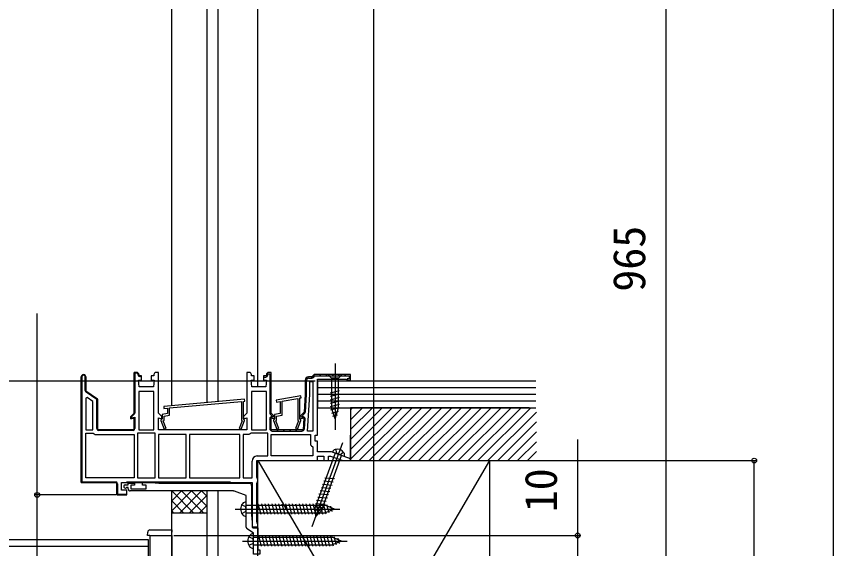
# Model space of a CAD drawing. Units: millimetres, scale not verified. Extents: x -875 to 875, y -1305 to 1298.
# Drawn here: x 504.6 to 875, y 489.1 to 730.7 of the extents above; entities that cross this region are included whole.
import ezdxf
from ezdxf.enums import TextEntityAlignment as Align

# ---------------------------------------------------------------- set-up
doc = ezdxf.new("R2010")
doc.units = ezdxf.units.MM
doc.header["$LTSCALE"] = 8
for name, color, linetype in [('0-2_YKK_11', 7, 'Continuous'), ('0-4_YKK_12', 2, 'Continuous'), ('0-5_YKK_13', 4, 'Continuous'), ('0-6_YKK_D', 6, 'Continuous'), ('0-7_YKK_ZWAK', 7, 'Continuous'), ('0-8_YSS_K', 3, 'Continuous')]:
    doc.layers.add(name, color=color, linetype=linetype)
doc.styles.add('ＭＳ ゴシック', font='')
doc.styles.get('ＭＳ ゴシック').set_extended_font_data('MS Gothic')

msp = doc.modelspace()

# ---------------------------------------------------------------- linework, layer by layer
at = {"layer": '0-2_YKK_11'}
for p, q in [((534, 566.982), (534.359, 567.341)), ((534.759, 567.741), (535.116, 568.098)), ((535.8, 560.86), (535.8, 567.05)), ((558, 568.355), (558.311, 568.666)), ((558.434, 568.789), (558.745, 569.1)), ((559.8, 567.9), (559.8, 568.1)), ((559.963, 567.489), (560.175, 567.702)), ((619.4, 567.53), (620, 568.13)), ((638.17, 566.5), (639.77, 568.1)), ((641.998, 567.5), (642.598, 568.1)), ((644.826, 567.5), (645.426, 568.1)), ((647.655, 567.5), (648.255, 568.1)), ((650.483, 567.5), (651.083, 568.1)), ((653.312, 567.5), (653.912, 568.1)), ((655.4, 566.76), (656, 567.36)), ((534, 564.154), (534.3, 564.454)), ((535.8, 565.954), (536.1, 566.254)), ((535.8, 563.126), (536.1, 563.426)), ((558, 565.527), (558.3, 565.827)), ((619.4, 564.701), (620, 565.301)), ((635.5, 563.831), (636.1, 564.431)), ((636.1, 559.116), (636.1, 565.6)), ((637, 566.5), (638.5, 566.5)), ((654.5, 565.86), (654.84, 566.2)), ((534, 561.326), (534.3, 561.626)), ((535.928, 560.426), (536.148, 560.646)), ((537.55, 559.219), (537.765, 559.434)), ((558, 562.698), (558.3, 562.998)), ((558, 559.87), (558.3, 560.17)), ((619.4, 561.873), (620, 562.473)), ((619.4, 559.044), (620, 559.644)), ((635.5, 561.002), (636.1, 561.602)), ((534, 558.497), (534.3, 558.797)), ((534, 555.669), (534.3, 555.969)), ((539.214, 558.054), (539.429, 558.269)), ((540.877, 556.889), (541.092, 557.104)), ((558, 557.041), (558.3, 557.341)), ((619.4, 556.216), (620, 556.816)), ((635.25, 555.095), (635.891, 555.736)), ((635.438, 558.112), (636.079, 558.753)), ((635.611, 551.251), (636.098, 559.047)), ((534, 552.84), (534.3, 553.14)), ((541, 554.183), (541.3, 554.483)), ((558, 554.213), (558.3, 554.513)), ((619.4, 553.387), (620, 553.987)), ((635.061, 552.078), (635.702, 552.719)), ((534, 550.012), (534.3, 550.312)), ((541, 551.355), (541.3, 551.655)), ((541, 548.527), (541.3, 548.827)), ((558.066, 550.242), (556.859, 549.034)), ((557.783, 548.339), (558.04, 548.596)), ((558, 551.384), (558.3, 551.684)), ((619.4, 547.731), (620.577, 548.908)), ((619.423, 550.582), (620, 551.159)), ((620.711, 549.041), (621.135, 549.465)), ((634.163, 548.351), (634.8, 548.988)), ((534, 547.183), (534.3, 547.483)), ((534, 544.355), (534.3, 544.655)), ((541, 545.698), (541.3, 545.998)), ((558, 545.728), (558.3, 546.028)), ((619.4, 548.05), (619.4, 543.6)), ((619.4, 544.902), (620, 545.502)), ((634.684, 546.044), (635.325, 546.685)), ((635.128, 543.532), (635.412, 548.078)), ((534, 541.527), (534.3, 541.827)), ((541.201, 543.07), (541.413, 543.283)), ((557.5, 542.8), (541.8, 542.8)), ((543.759, 542.8), (544.059, 543.1)), ((546.587, 542.8), (546.887, 543.1)), ((549.416, 542.8), (549.716, 543.1)), ((552.244, 542.8), (552.544, 543.1)), ((555.073, 542.8), (555.373, 543.1)), ((619.965, 542.639), (620.431, 543.105)), ((620.5, 542.5), (634.03, 542.5)), ((622.655, 542.5), (623.255, 543.1)), ((625.483, 542.5), (626.083, 543.1)), ((628.312, 542.5), (628.912, 543.1)), ((631.14, 542.5), (631.74, 543.1)), ((633.969, 542.5), (635.137, 543.668)), ((534, 538.698), (534.3, 538.998)), ((534, 535.87), (534.3, 536.17)), ((534, 533.041), (534.3, 533.341)), ((534, 530.213), (534.3, 530.513)), ((534, 527.384), (534.3, 527.684)), ((534, 524.556), (534.3, 524.856)), ((534, 521.728), (534.3, 522.028)), ((534.262, 519.161), (534.501, 519.4)), ((537.029, 519.1), (537.329, 519.4)), ((539.858, 519.1), (540.158, 519.4)), ((542.686, 519.1), (542.986, 519.4)), ((545.515, 519.1), (545.815, 519.4)), ((548.343, 519.1), (548.643, 519.4)), ((556.828, 519.1), (557.128, 519.4)), ((559.657, 519.1), (559.957, 519.4)), ((562.485, 519.1), (562.785, 519.4)), ((565.314, 519.1), (565.614, 519.4)), ((568.142, 519.1), (568.442, 519.4)), ((570.971, 519.1), (571.271, 519.4)), ((573.799, 519.1), (574.099, 519.4)), ((576.627, 519.1), (576.927, 519.4)), ((579.456, 519.1), (579.756, 519.4)), ((582.284, 519.1), (582.584, 519.4)), ((585.113, 519.1), (585.413, 519.4)), ((587.941, 519.1), (588.241, 519.4)), ((590.77, 519.1), (591.07, 519.4)), ((593.598, 519.1), (593.898, 519.4)), ((596.426, 519.1), (596.726, 519.4)), ((599.255, 519.1), (599.555, 519.4)), ((550.1, 518.029), (550.4, 518.329)), ((550.1, 515.2), (550.4, 515.5)), ((603.029, 515.3), (556.2, 515.3)), ((551.228, 513.5), (551.528, 513.8)), ((554.057, 513.5), (554.357, 513.8))]:
    msp.add_line(p, q, dxfattribs=at)
for points in [[(550.4, 518.6), (550.4, 513.8), (554.658, 513.8), (554.2, 513.5), (550.1, 513.5), (550.1, 519.1), (534, 519.1), (534, 567.05), (534, 519.1), (550.1, 519.1), (550.1, 513.5), (554.7, 513.5), (554.7, 515.6), (552.2, 515.6), (552.2, 519.1)], [(534.3, 567.05), (534.3, 519.4), (549.6, 519.4)], [(559.1, 569.1), (558, 569.1), (558, 550.6), (556.5, 549.1), (556.5, 548.039), (558, 548.441), (558, 543.1), (541.3, 543.1), (541.3, 556.959), (536.1, 560.6), (536.1, 567.05)], [(536.1, 567.05), (536.1, 560.6), (541.3, 556.959), (541.3, 543.1), (558, 543.1), (558, 548.441), (556.5, 548.039), (556.5, 549.1), (558, 550.6), (558, 569.1), (559.1, 569.1)], [(552.2, 519.1), (611.5, 519.1), (611.5, 499.1), (614, 499.1), (614, 500.4), (613.75, 500.833), (613.5, 501.266), (613.5, 518.734), (613.75, 519.167), (614, 519.6), (614, 520.7), (613.75, 521.133), (613.5, 521.566), (613.5, 529.1), (641, 529.1), (641, 531.1), (644, 531.1), (644, 529.1), (646, 529.1), (646, 531.1), (646.993, 531.1), (652.488, 529.1), (655.912, 529.1), (656.058, 529.929), (647.346, 533.1), (641, 533.1), (641, 537.9), (640, 537.9), (640, 540.6), (641, 540.6), (641, 566.1), (653.904, 566.1), (654.2, 565.85), (654.496, 565.6), (656, 565.6), (656, 568.1), (639.5, 568.1), (639, 567.6), (638.5, 567.1), (637, 567.1)], [(559.1, 568.8), (558.3, 568.8), (558.3, 550.807)], [(566.9, 568.1), (566.9, 567.6), (565.65, 567.6), (565.65, 565.6), (567, 565.6), (566.7, 562.6), (560.3, 562.6), (560, 565.6), (561.35, 565.6), (561.35, 567.6), (560.1, 567.6), (560.1, 568.1)], [(560.1, 568.1), (560.1, 567.6), (560.85, 567.6), (561.35, 567.1), (561.05, 567.1), (560.85, 567.3), (560.4, 567.3)], [(610.1, 569.1), (609, 569.1), (609, 550.6), (607.5, 549.1), (607.5, 548.039), (609, 548.441), (609, 543.1), (569, 543.1), (569, 548.441), (570.5, 548.039), (570.5, 549.1), (569, 550.6), (569, 569.1), (567.9, 569.1)], [(617.9, 568.1), (617.9, 567.6), (616.65, 567.6), (616.65, 565.6), (618, 565.6), (617.7, 562.6), (611.3, 562.6), (611, 565.6), (612.35, 565.6), (612.35, 567.6), (611.1, 567.6), (611.1, 568.1)], [(617.9, 568.1), (617.9, 567.6), (616.65, 567.6), (616.65, 567), (617.6, 567)], [(618.5, 567.9), (618.5, 568.5), (619.4, 568.5), (619.4, 550.807)], [(635.5, 565.6), (635.5, 559.1), (635, 551.1), (633, 549.1), (633, 548.039), (634.84, 548.532), (634.5, 543.1), (620, 543.1), (620, 548.441), (621.5, 548.039), (621.5, 549.1), (620, 550.6), (620, 569.1), (618.9, 569.1)], [(620, 550.6), (620, 569.1), (618.9, 569.1)], [(639.595, 567.5), (655.4, 567.5), (655.4, 566.2), (654.5, 566.2), (654.5, 565.6), (656, 565.6), (656, 568.1), (639.5, 568.1), (639, 567.6), (638.5, 567.1), (637, 567.1)], [(635.5, 565.6), (635.5, 559.1), (635, 551.1), (633, 549.1), (633, 548.039), (634.84, 548.532), (634.5, 543.1), (620, 543.1), (620, 548.441), (621.5, 548.039), (621.5, 549.1), (620, 550.6)], [(541, 543.6), (541, 556.803), (536.141, 560.205)], [(556.8, 548.793), (556.8, 548.43), (558.3, 548.761), (558.3, 543.6)], [(619.722, 550.029), (620.9, 548.852), (620.9, 548.821), (620.533, 548.92)], [(634.281, 549.004), (633.6, 548.821), (633.6, 548.852), (635.291, 550.542)], [(613.7, 531.2), (618.5, 531.2), (618.5, 541.6), (610.927, 541.6), (610.468, 541.3), (610.01, 541), (607.4, 541)], [(607.4, 541), (607.4, 521.2), (611.4, 521.2), (611.4, 528.9)], [(553.95, 518.1), (555.2, 518.1), (555.2, 518.8), (558.1, 518.8), (558.1, 517.9), (556.4, 517.9), (556.4, 516.3), (563.4, 516.3), (563.4, 517.9), (561.7, 517.9), (561.7, 519.1), (565.7, 519.1), (569.129, 518.8), (610.2, 518.8)], [(555.2, 516.3), (555.2, 516.9), (554.685, 516.9), (554.475, 516.814)], [(608.7, 498.931), (608.7, 513.3), (603.371, 515.24)], [(611.2, 517.8), (611.2, 504.529), (611.5, 501.1), (611.5, 498.892), (611.917, 498.6), (614, 498.6), (614, 488.6), (615, 488.6), (615, 486.6), (612, 486.6), (612, 496.1), (609.126, 498.112)]]:
    msp.add_lwpolyline(points, dxfattribs=at)
for points in [[(638.9, 565), (638.9, 542.5), (636.567, 542.5), (637.6, 559.035), (637.6, 565)], [(560.1, 560.5), (560.1, 543.1), (566.9, 543.1), (566.9, 560.5)], [(611.1, 560.5), (611.1, 543.1), (617.9, 543.1), (617.9, 560.5)], [(536.1, 557.379), (536.1, 543.1), (539.2, 543.1), (539.2, 555.866), (536.638, 557.66)], [(608.011, 556.898), (571.411, 553.696), (571.489, 552.8), (573.1, 552.941), (573.1, 550.441), (570.6, 550), (570.6, 548), (570.4, 547.8), (570.1, 547.5), (570.1, 547.3), (571.631, 543.386), (572.469, 543.714), (571.145, 547.1), (571.5, 547.456), (571.5, 549.245), (574, 549.686), (574, 553.019), (606.6, 555.872), (606.6, 547.456), (606.955, 547.1), (605.631, 543.714), (606.469, 543.386), (608, 547.3), (608, 547.5), (607.7, 547.8), (607.5, 548), (607.5, 555.95), (608.089, 556.002)], [(633.472, 558.493), (622.372, 556.536), (622.528, 555.65), (624.1, 555.927), (624.1, 550.441), (621.6, 550), (621.6, 548), (621.4, 547.8), (621.1, 547.5), (621.1, 547.3), (622.631, 543.386), (623.469, 543.714), (622.145, 547.1), (622.5, 547.456), (622.5, 549.245), (625, 549.686), (625, 556.086), (632.1, 557.338), (632.1, 547.456), (632.455, 547.1), (631.131, 543.714), (631.969, 543.386), (633.5, 547.3), (633.5, 547.5), (633.2, 547.8), (633, 548), (633, 557.496), (633.628, 557.607)], [(558, 521.2), (536.1, 521.2), (536.1, 541.6), (539.373, 541.6), (539.832, 541.3), (540.29, 541), (558, 541)], [(559.5, 541.6), (559.5, 521.2), (567.5, 521.2), (567.5, 541.6)], [(569, 541), (569, 521.2), (581.5, 521.2), (581.5, 541)], [(605.9, 541), (583, 541), (583, 521.2), (605.9, 521.2)], [(638.9, 531.2), (620, 531.2), (620, 541), (637.9, 541), (637.9, 536.3), (638.4, 535.8), (638.9, 535.3)], [(601.5, 519.1), (554.7, 519.1), (554.7, 519.4), (601.5, 519.4)]]:
    msp.add_lwpolyline(points, close=True, dxfattribs=at)
for centre, radius, start, end in [((535.05, 567.05), 1.05, 359.99999, 180.00001), ((535.05, 567.05), 1.05, 359.99999, 180.00001), ((535.05, 567.05), 0.75, 359.99999, 180.00001), ((559.1, 568.1), 1, 0.00001, 89.99999), ((559.1, 568.1), 1, 0.00001, 89.99999), ((559.1, 568.1), 0.7, 0.00001, 89.99999), ((560.4, 567.9), 0.6, 180.00001, 269.99999), ((567.9, 568.1), 1, 90.00001, 179.99999), ((610.1, 568.1), 1, 0.00001, 89.99999), ((617.6, 567.9), 0.9, 270.00001, 359.99999), ((618.9, 568.1), 1, 90.00001, 179.99999), ((618.9, 568.1), 1, 90.00001, 179.99999), ((637, 565.6), 1.5, 90.00001, 179.99999), ((637, 565.6), 1.5, 90.00001, 179.99999), ((638.5, 567.6), 1.1, 269.99999, 354.78411), ((637, 565.6), 0.9, 90.00001, 179.99999), ((536.6, 560.86), 0.8, 180, 234.99999), ((635, 559.116), 1.1, 356.42379, 0.00014), ((557.314, 548.796), 0.514, 152.38607, 180.33632), ((557.5, 550.807), 0.8, 314.99999, 359.99998), ((620.5, 550.807), 1.1, 180.00002, 225.00001), ((620.3, 548.05), 0.9, 74.99999, 180), ((634.514, 548.135), 0.9, 356.42363, 104.99999), ((634.513, 551.32), 1.1, 315.00006, 356.4237), ((541.8, 543.6), 0.8, 180.00001, 269.99999), ((557.5, 543.6), 0.8, 270.00001, 359.99999), ((620.5, 543.6), 1.1, 180.00001, 269.99999), ((634.03, 543.6), 1.1, 269.99999, 356.42368), ((613.7, 528.9), 2.3, 90.00001, 179.99999), ((549.6, 518.6), 0.8, 0.00001, 89.99999), ((610.2, 517.8), 1, 0.00001, 89.99999), ((553.95, 517.35), 0.75, 90.00002, 314.41533), ((556.2, 516.3), 1, 180.00001, 269.99999), ((603.029, 514.3), 1, 70.00005, 90.00006), ((609.7, 498.931), 1, 180.00003, 235.00002)]:
    msp.add_arc(centre, radius, start, end, dxfattribs=at)
at = {"layer": '0-4_YKK_12'}
for p, q in [((666.5, 960.4), (666.5, 16.1)), ((564.5, 493.1), (295, 493.1)), ((564.5, 485.1), (564.5, 493.1)), ((565, 495.1), (575, 495.1)), ((565, 495.1), (565, 485.098)), ((564.5, 490.1), (-235.728, 490.1))]:
    msp.add_line(p, q, dxfattribs=at)
msp.add_lwpolyline([(575, 495.1), (575, 335.1), (565, 335.1)], dxfattribs=at)
at = {"layer": '0-5_YKK_13'}
for p, q in [((649, 573.1), (649, 543.1)), ((645.9, 568.1), (647.45, 566.55)), ((652.1, 568.1), (645.9, 568.1)), ((652.1, 568.1), (650.55, 566.55)), ((650.55, 566.55), (647.45, 566.55)), ((647.45, 566.55), (647.45, 553.016)), ((650.55, 553.016), (650.55, 566.55)), ((646.9, 559.806), (651.1, 560.932)), ((646.9, 558.253), (651.1, 559.379)), ((646.9, 556.7), (651.1, 557.826)), ((646.9, 555.147), (651.1, 556.273)), ((646.9, 553.595), (651.1, 554.72)), ((647.159, 552.111), (651.1, 553.167)), ((649, 548.1), (647.45, 553.016)), ((649, 548.1), (650.55, 553.016)), ((647.61, 550.679), (650.647, 551.493)), ((648.062, 549.247), (650.112, 549.796)), ((652.396, 537.159), (638.53, 499.062)), ((649.362, 534.231), (649.549, 532.594)), ((649.045, 532.482), (640.064, 507.807)), ((642.977, 506.747), (651.958, 531.422)), ((653.179, 530.977), (647.823, 532.926)), ((650.501, 531.952), (649.549, 532.594)), ((650.501, 531.952), (651.644, 531.832)), ((652.839, 532.966), (651.644, 531.832)), ((643.862, 519.852), (648.194, 519.473)), ((644.394, 521.312), (648.725, 520.933)), ((642.269, 515.475), (646.601, 515.096)), ((642.8, 516.934), (647.132, 516.555)), ((643.331, 518.393), (647.663, 518.014)), ((641.207, 512.556), (645.538, 512.177)), ((641.738, 514.015), (646.07, 513.636)), ((606.707, 509.05), (608.428, 508.193)), ((608.7, 507.1), (608.428, 508.193)), ((608.7, 503.85), (608.7, 510.35)), ((608.7, 508.85), (644.475, 508.85)), ((614.079, 509.4), (615.312, 504.8)), ((615.632, 509.4), (616.864, 504.8)), ((617.185, 509.4), (618.417, 504.8)), ((618.738, 509.4), (619.97, 504.8)), ((620.291, 509.4), (621.523, 504.8)), ((621.844, 509.4), (623.076, 504.8)), ((623.396, 509.4), (624.629, 504.8)), ((624.949, 509.4), (626.182, 504.8)), ((626.502, 509.4), (627.735, 504.8)), ((628.055, 509.4), (629.288, 504.8)), ((629.608, 509.4), (630.841, 504.8)), ((631.161, 509.4), (632.394, 504.8)), ((632.714, 509.4), (633.947, 504.8)), ((634.267, 509.4), (635.499, 504.8)), ((635.82, 509.4), (637.052, 504.8)), ((637.373, 509.4), (638.605, 504.8)), ((638.926, 509.4), (640.158, 504.8)), ((639.613, 508.178), (643.945, 507.799)), ((640.24, 503.761), (640.064, 507.807)), ((640.145, 509.638), (644.476, 509.259)), ((640.479, 509.4), (641.711, 504.8)), ((640.676, 511.097), (645.007, 510.718)), ((642.031, 509.4), (643.264, 504.8)), ((643.584, 509.4), (644.794, 504.887)), ((648.7, 507.1), (644.475, 508.85)), ((645.206, 509.143), (646.191, 505.466)), ((646.953, 508.419), (647.589, 506.045)), ((603.7, 507.1), (651.2, 507.1)), ((606.707, 505.15), (608.428, 506.008)), ((608.7, 507.1), (608.428, 506.008)), ((608.7, 505.35), (644.475, 505.35)), ((639.563, 506.677), (643.355, 506.345)), ((639.629, 505.166), (642.077, 504.951)), ((640.24, 503.761), (642.977, 506.747)), ((648.7, 507.1), (644.475, 505.35)), ((648.7, 507.1), (644.475, 505.35)), ((564.002, 495.1), (564.097, 496.661)), ((575.002, 495.1), (575.002, 496.661)), ((565, 495.1), (564.002, 495.1)), ((565, 495.1), (575.002, 495.1)), ((610.008, 494.55), (611.728, 493.693)), ((612, 492.6), (611.728, 493.693)), ((612, 489.35), (612, 495.85)), ((612, 494.35), (647.775, 494.35)), ((614.273, 494.9), (615.506, 490.3)), ((615.826, 494.9), (617.059, 490.3)), ((617.379, 494.9), (618.612, 490.3)), ((618.932, 494.9), (620.165, 490.3)), ((620.485, 494.9), (621.718, 490.3)), ((622.038, 494.9), (623.27, 490.3)), ((623.591, 494.9), (624.823, 490.3)), ((625.144, 494.9), (626.376, 490.3)), ((626.697, 494.9), (627.929, 490.3)), ((628.25, 494.9), (629.482, 490.3)), ((629.802, 494.9), (631.035, 490.3)), ((631.355, 494.9), (632.588, 490.3)), ((632.908, 494.9), (634.141, 490.3)), ((634.461, 494.9), (635.694, 490.3)), ((636.014, 494.9), (637.247, 490.3)), ((637.567, 494.9), (638.8, 490.3)), ((639.12, 494.9), (640.352, 490.3)), ((640.673, 494.9), (641.905, 490.3)), ((642.226, 494.9), (643.458, 490.3)), ((643.779, 494.9), (645.011, 490.3)), ((645.332, 494.9), (646.564, 490.3)), ((646.884, 494.9), (648.094, 490.387)), ((652, 492.6), (647.775, 494.35)), ((648.506, 494.643), (649.492, 490.966)), ((650.253, 493.919), (650.889, 491.545)), ((607, 492.6), (654.5, 492.6)), ((610.008, 490.65), (611.728, 491.508)), ((612, 492.6), (611.728, 491.508)), ((612, 490.85), (647.775, 490.85)), ((652, 492.6), (647.775, 490.85)), ((652, 492.6), (647.775, 490.85))]:
    msp.add_line(p, q, dxfattribs=at)
msp.add_lwpolyline([(565.095, 497.6), (575.002, 497.6), (575.002, 496.661)], dxfattribs=at)
for centre, radius, start, end in [((649.628, 532.333), 1.9, 109.34333, 161.81089), ((650.125, 530.918), 3.4, 30.65667, 109.34333), ((651.415, 531.683), 1.9, 338.18911, 30.65667), ((610.2, 507.1), 4, 142.75083, 217.24917), ((608.687, 508.25), 2.1, 89.66112, 142.75083), ((608.687, 505.95), 2.1, 217.24917, 270.33888), ((565.095, 496.6), 1, 90, 176.5), ((613.5, 492.6), 4, 142.75083, 217.24917), ((611.988, 493.75), 2.1, 89.66112, 142.75083), ((611.988, 491.45), 2.1, 217.24917, 270.33888)]:
    msp.add_arc(centre, radius, start, end, dxfattribs=at)
at = {"layer": '0-6_YKK_D'}
for p, q in [((799, 770.1), (799, 485.1)), ((524, 565.1), (433, 565.1)), ((640, 565.1), (473, 565.1)), ((759, 495.1), (759, 538.7)), ((729, 529.1), (840, 529.1)), ((839, 349.1), (839, 529.1)), ((549.6, 513.5), (513, 513.5)), ((576.002, 495.1), (760, 495.1)), ((759, 485.1), (759, 495.1))]:
    msp.add_line(p, q, dxfattribs=at)
msp.add_lwpolyline([(514, 485.1), (514, 513.5), (514, 595.868)], dxfattribs=at)
for centre in [(839, 529.1), (514, 513.5), (759, 495.1)]:
    msp.add_circle(centre, 1.075, dxfattribs=at)
at = {"layer": '0-7_YKK_ZWAK'}
msp.add_lwpolyline([(-875, -1304.9), (875, -1304.9), (875, 1245.1)], dxfattribs=at)
at = {"layer": '0-8_YSS_K'}
for p, q in [((575, 554.099), (575, 960.4)), ((591, 555.499), (591, 960.4)), ((596, 555.936), (596, 960.4)), ((614, 562.6), (614, 960.4)), ((575, 554.01), (575, 579.101)), ((591, 555.41), (591, 579.101)), ((596, 555.848), (596, 579.101)), ((740, 562.1), (641, 562.1)), ((740, 559.1), (641, 559.1)), ((740, 556.1), (641, 556.1)), ((656, 552.127), (656.973, 553.1)), ((656, 547.637), (661.463, 553.1)), ((656, 543.147), (665.953, 553.1)), ((656, 538.657), (670.443, 553.1)), ((656, 534.167), (674.933, 553.1)), ((656, 529.677), (679.423, 553.1)), ((659.914, 529.1), (683.914, 553.1)), ((664.404, 529.1), (688.404, 553.1)), ((668.894, 529.1), (692.894, 553.1)), ((673.384, 529.1), (697.384, 553.1)), ((677.874, 529.1), (701.874, 553.1)), ((682.364, 529.1), (706.364, 553.1)), ((686.854, 529.1), (710.854, 553.1)), ((691.344, 529.1), (715.344, 553.1)), ((695.835, 529.1), (719.835, 553.1)), ((700.325, 529.1), (724.325, 553.1)), ((704.815, 529.1), (728.815, 553.1)), ((709.305, 529.1), (733.305, 553.1)), ((713.795, 529.1), (737.795, 553.1)), ((718.285, 529.1), (740.308, 551.123)), ((722.775, 529.1), (740.308, 546.633)), ((727.265, 529.1), (740.308, 542.143)), ((656, 529.1), (656, 540.6)), ((731.756, 529.1), (740.308, 537.653)), ((736.246, 529.1), (740.308, 533.163)), ((614, 16.1), (614, 529.1)), ((719, 529.1), (614, 349.1)), ((614, 529.1), (719, 349.1)), ((575, 16.1), (575, 515.3)), ((575, 510.81), (579.49, 515.3)), ((575, 506.32), (583.98, 515.3)), ((585, 505.3), (575, 515.3)), ((578.47, 505.3), (588.47, 515.3)), ((589.49, 505.3), (579.49, 515.3)), ((591, 508.28), (583.98, 515.3)), ((591, 512.771), (588.47, 515.3)), ((591, 16.1), (591, 515.3)), ((596, 16.1), (596, 515.3)), ((582.961, 505.3), (591, 513.34)), ((580.51, 505.3), (575, 510.81)), ((587.451, 505.3), (591, 508.849)), ((576.02, 505.3), (575, 506.32)), ((591, 505.3), (575, 505.3))]:
    msp.add_line(p, q, dxfattribs=at)
for points in [[(740, 565.1), (641, 565.1), (641, 553.1), (740, 553.1)], [(737, 553.1), (656, 553.1), (656, 529.1), (737, 529.1)]]:
    msp.add_lwpolyline(points, dxfattribs=at)
msp.add_lwpolyline([(614, 529.1), (719, 529.1), (719, 349.1), (614, 349.1)], close=True, dxfattribs=at)

# ---------------------------------------------------------------- texts
at = {"layer": '0-6_YKK_D', "style": 'ＭＳ ゴシック'}
for s, p in [('965', (794, 605.725)), ('10', (754, 505.632))]:
    msp.add_text(s, height=14.66, rotation=90, dxfattribs=at).set_placement(p, align=Align.BOTTOM_LEFT)

doc.saveas('drawing.dxf')
